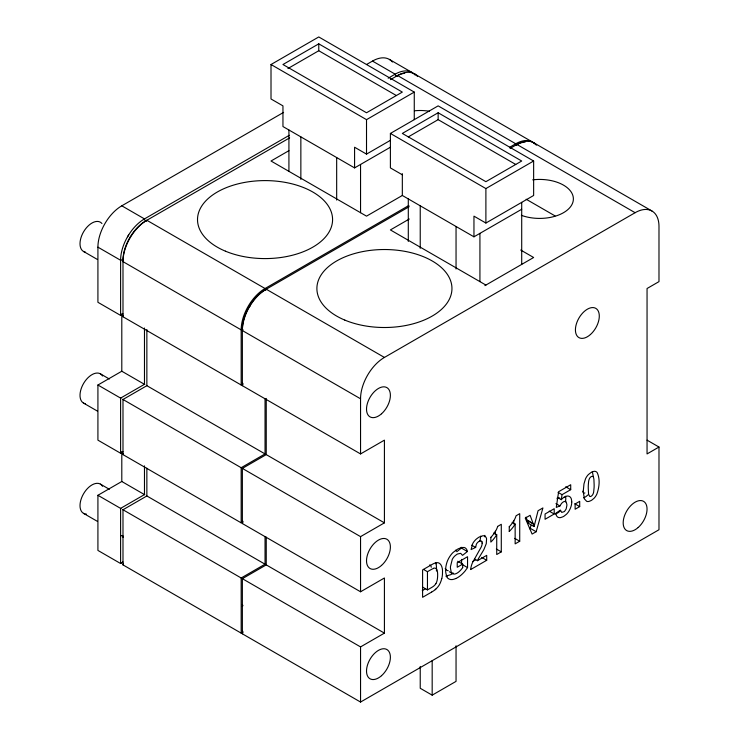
<?xml version="1.0" encoding="UTF-8"?>
<svg xmlns="http://www.w3.org/2000/svg" width="739" height="739" viewBox="0 0 739 739"><rect width="100%" height="100%" fill="white"/><g stroke="black" fill="none" stroke-linecap="round" stroke-linejoin="round"><path stroke-width="1.11" d="M474.466 558.98L477.449 560.698A11.048 6.374 -60 0 1 478.576 558.388L482.225 552.384A40.045 23.121 -60 0 0 483.916 549.493L486.253 543.71L486.576 538.86A8.535 4.924 -60 0 0 485.357 536.542L484.673 536.08A9.145 5.275 -60 0 0 482.927 535.757L479.509 536.884A18.124 10.466 -60 0 0 478.281 537.613L476.433 538.999A11.251 6.494 -60 0 0 473.653 542.075A7.547 4.36 -60 0 0 472.683 543.701L471.085 549.585L475.648 547.442L476.35 544.301A3.335 1.921 -60 0 1 476.646 543.728A4.517 2.605 -60 0 1 478.623 541.687A7.02 4.055 -60 0 1 479.334 541.244M557.317 497.384L561.289 499.684L562.046 494.668L570.711 489.671L570.711 484.729L558.629 491.712L556.264 507.416L559.931 505.938L561.344 503.721A5.764 3.325 -60 0 1 563.774 501.689A4.637 2.679 -60 0 1 565.926 501.661A4.351 2.513 -60 0 1 566.24 502.021L566.878 504.598A14.586 8.415 -60 0 1 566.859 505.568L566.148 508.995L564.43 511.545L561.732 512.423L560.393 510.086L555.82 513.282L556.236 515.083A9.893 5.709 -60 0 0 560.661 517.586L562.841 516.81A15.658 9.044 -60 0 0 564.143 516.081L566.462 514.242A10.041 5.801 -60 0 0 568.781 511.37L569.751 509.651A12.545 7.242 -60 0 0 571.755 501.993M528.699 520.57L528.2 522.778M526.066 517.115L528.117 523.138L534.085 526.584L533.188 523.702L530.103 515.323L525.244 518.131L532.108 534.075L536.163 531.738L542.925 507.924L538.066 510.723L534.168 526.223M123.404 315.729L123.256 316.209A3.325 2.716 -60 0 1 122.988 316.772L241.173 385.01L243.159 383.855M123.404 453.58L123.256 454.06A3.325 2.716 -60 0 1 122.988 454.624L241.173 522.852L243.159 521.706M123.404 563.848L123.256 564.337A3.325 2.716 -60 0 1 122.988 564.892L241.173 633.129L243.168 631.974M242.78 384.649L242.623 385.148A3.325 2.716 -60 0 1 242.364 385.693L360.549 453.931L384.419 440.148L384.419 522.852L360.549 536.634L242.364 468.406L242.364 523.545L360.549 591.773L384.419 577.99L384.419 633.129L360.549 646.911L242.364 578.683L242.364 633.822L360.549 702.05L658.985 529.743L658.985 447.04L647.068 440.158M242.78 522.501L242.651 522.926A3.325 2.716 -60 0 1 242.364 523.545M242.78 632.778L242.651 633.203A3.325 2.716 -60 0 1 242.364 633.822M529.429 528.727L530.196 528.293L531.036 525.309M479.99 541.271L480.701 536.126M249.357 307.027L250.447 305.207M127.588 236.729L128.688 234.91M462.679 567.58L462.679 564.125L457.229 567.266L457.229 562.675L467.547 556.716L467.547 567.589L465.164 570.924A25.994 15.011 -60 0 1 463.224 573.067A22.041 12.72 -60 0 1 457.866 577.464A23.066 13.32 -60 0 1 456.591 578.157L455.714 578.582M587.985 494.899L586.073 496.497A13.173 7.602 -60 0 1 584.789 497.264L583.551 497.8M121.335 452.323L120.947 452.73A3.325 2.716 -60 0 0 120.596 453.238L97.917 440.148L97.917 385.01L121.796 371.227L144.807 384.511M121.335 562.591L120.947 563.007A3.325 2.716 -60 0 0 120.596 563.515L97.917 550.426L97.917 495.287L121.796 481.495L144.807 494.788M435.853 589.066L435.225 589.63M121.335 314.472L120.947 314.879A3.325 2.716 -60 0 0 120.596 315.396L97.917 302.297L97.917 247.159A33.763 19.491 -60 0 1 121.796 205.811L283.591 112.393M560.051 511.203L558.176 512.635A15.658 9.044 -60 0 1 556.864 513.365L555.377 513.965M456.868 551.673L461.432 548.079L461.219 547.285M447.086 576.614A20.498 11.833 -60 0 1 447.15 561.714A15.122 8.729 -60 0 1 451.668 553.982A13.08 7.556 -60 0 1 453.201 552.375L456.905 549.585A27.749 16.018 -60 0 1 458.402 548.754L461.672 547.507L464.212 547.497A11.519 6.651 -60 0 1 466.937 550.019L467.399 551.525L462.531 555.359L460.665 553.326L457.487 554.019A12.757 7.362 -60 0 0 456.48 554.638L454.753 556.033A8.434 4.868 -60 0 0 452.286 559.321L450.457 566.647A24.756 14.29 -60 0 0 450.476 568.374L451.169 571.94L452.776 573.75A8.378 4.84 -60 0 0 455.381 573.88L456.416 573.482A11.464 6.614 -60 0 0 459.935 570.887A14.595 8.425 -60 0 0 462.688 567.589M390.395 147.227L354.581 167.901L282.954 126.545L282.954 105.871L271.01 98.98L271.01 64.515L318.768 36.95L414.265 92.089L414.265 119.653M318.768 43.841L282.954 64.515L366.516 112.762L402.33 92.089L318.768 43.841L318.768 50.732L396.363 95.534M287.924 68.542L318.768 50.732M366.489 64.533L372.484 61.078A33.763 19.491 -60 0 1 392.464 62.021M289.3 135.292L144.475 218.901A33.735 19.482 -60 0 0 120.605 260.257L120.596 315.396L122.591 314.251M388.178 78.205L395.162 74.168A33.745 19.482 -60 0 1 415.013 74.962M289.623 137.86L145.666 220.97A32.054 18.503 -60 0 0 122.997 260.257L122.988 316.772M390.488 79.627L397.554 75.544A33.745 19.482 -60 0 1 417.563 76.533M288.921 150.673L271.01 161.01L366.516 216.148L402.33 195.475L473.958 236.822L521.706 209.257M271.01 64.515L366.516 119.653L414.265 92.089M402.33 174.792L390.395 167.901L390.395 133.436L438.144 105.871L533.641 161.01L533.641 195.475L485.892 223.039L473.958 216.148L473.958 236.822M354.581 167.901L354.581 147.227L366.516 154.118L390.395 140.336M438.144 112.762L402.33 133.436L485.892 181.683L521.706 161.01L438.144 112.762L438.144 119.653L515.739 164.455M408.297 136.891L438.144 119.653M241.173 385.01L241.173 329.871A33.763 19.491 -60 0 1 265.042 288.515L408.87 205.479M509.744 147.237L515.739 143.782A33.763 19.491 -60 0 1 535.72 144.724M242.364 385.693L242.364 329.178A32.054 18.503 -60 0 1 265.042 289.9L409.212 206.661M510.076 148.428L516.931 144.465A33.745 19.482 -60 0 1 536.671 145.14M409.295 219.021L390.395 229.931L485.892 285.069M390.395 133.436L485.892 188.574L533.641 161.01M122.591 452.092L120.596 453.238L120.596 398.099L144.475 384.317L144.475 328.033M484.895 285.642L533.641 257.505L520.709 250.031M360.549 453.931L360.549 398.792A33.763 19.491 -60 0 1 384.419 357.436L635.115 212.703A33.763 19.491 -60 0 1 658.985 226.485L658.985 281.624L647.05 288.515L647.05 453.931L658.985 447.04M122.656 399.291L241.173 467.713L265.042 453.931L265.042 398.792M242.364 468.406L266.243 454.614L384.419 522.852M122.591 562.361L120.596 563.515L120.596 508.377L144.475 494.594L144.475 465.875M122.656 509.568L241.173 577.99L265.042 564.208L265.042 536.634M242.364 578.683L266.243 564.892L384.419 633.129M497.587 526.436L501.291 524.302L501.291 551.867L496.728 554.509L496.728 534.694L493.744 532.976M423.475 569.399L427.456 571.69L430.966 569.686A39.5 22.807 -60 0 1 432.527 568.864L433.423 568.485M554.204 514.002L545.068 519.277L545.068 514.002L554.204 508.728L554.204 514.002L549.225 511.129M422.265 590.609L425.646 588.65M472.701 561.483L475.713 559.746M477.449 560.698L486.705 555.359L486.705 560.291L470.641 569.566A15.778 9.108 -60 0 1 472.055 563.783A14.946 8.628 -60 0 1 472.572 562.518L481.181 547.072A7.335 4.231 -60 0 0 482.188 543.257M422.486 587.034L427.456 589.907L431.04 587.828A27.823 16.064 -60 0 0 433.276 586.433L433.83 585.99A6.475 3.741 -60 0 0 435.899 583.644M431.613 592.096L422.597 597.306L422.597 569.908L431.354 564.855A39.86 23.011 -60 0 1 433.673 563.608L435.456 562.878A10.161 5.866 -60 0 1 435.871 562.767C441.257 561.428 442.883 568.374 442.485 572.383A22.641 13.071 -60 0 1 441.811 578.619M509.273 526.731A19.463 11.242 -60 0 0 513.097 521.845A12.184 7.03 -60 0 0 516.062 515.794L519.72 513.66L519.72 541.234L515.148 543.867L515.148 524.062L512.164 522.344M579.699 506.603L575.127 509.236L575.127 503.961L579.699 501.328L579.699 506.603L574.73 503.73M420.232 666.439L420.232 688.268L432.176 695.159L456.046 681.376L456.046 645.766M445.811 576.134L450.624 574.711A23.066 13.32 -60 0 0 451.529 574.212A22.041 12.72 -60 0 0 453.34 573.048M389.37 59.406L412.048 72.496M532.616 142.11L414.44 73.872L415.466 74.547M651.992 211.031L533.817 142.793L534.842 143.468M372.484 61.078L395.162 74.168A1.69 0.979 60 0 0 396.363 76.237A32.054 18.503 -60 0 1 404.704 73.263M515.739 143.782L397.554 75.544A1.69 0.979 60 0 1 396.363 76.237M635.115 212.703L516.931 144.465A1.69 0.979 60 0 1 516.579 145.241M526.168 199.234L555.017 215.89M121.796 205.811L144.475 218.901A1.69 0.979 60 0 0 145.666 220.97A1.69 0.979 60 0 0 146.858 220.287L265.042 288.515M265.042 289.891A1.69 0.979 60 0 0 266.243 289.208L384.419 357.436M565.732 486.798L570.711 489.671M558.065 492.368L562.046 494.668M555.95 503.638L559.931 505.938M97.917 247.159L120.596 260.257A1.69 0.979 0 0 1 123.265 260.47M146.858 220.287A33.745 19.482 -60 0 0 131.08 236.286L129.981 238.106A33.726 19.473 -60 0 0 122.988 261.634L241.173 329.871M266.216 289.235A33.726 19.473 -60 0 0 242.374 330.555L360.549 398.792M83.507 251.445L97.437 259.491M527.221 520.256L533.188 523.702M528.561 521.171L534.528 524.616M530.196 528.293L536.163 531.738M514.741 538.361L519.72 541.234M496.322 548.994L501.291 551.867M471.667 545.142L475.648 547.442M481.726 557.418L486.705 560.291M461.432 548.079L467.399 551.525M457.709 561.252L462.679 564.125M462.568 564.716L467.547 567.589M146.534 385.509L265.042 453.931M449.312 571.737L452.296 573.464M100.393 373.832L109.344 379.005M97.917 385.01L120.928 398.293M83.507 403.078L97.437 411.115M146.534 495.786L265.042 564.208M100.393 484.11L109.344 489.283M97.917 495.287L120.928 508.571M83.507 513.356L97.437 521.392M455.464 550.222L456.166 550.989M583.413 492.784L584.401 498.908L586.692 501.338A9.385 5.422 -60 0 0 589.131 501.365L590.757 500.709A13.173 7.602 -60 0 0 592.041 499.943L593.962 498.345A8.702 5.025 -60 0 0 596.133 495.472A9.625 5.561 -60 0 0 596.927 493.911C599.301 487.269 600.253 479.223 597.214 472.683A10.263 5.93 -60 0 0 596.41 471.888L595.865 471.584A8.72 5.034 -60 0 0 593.962 471.343L591.191 472.397L588.429 474.53A8.702 5.025 -60 0 0 586.258 477.394A9.644 5.57 -60 0 0 585.464 478.964L583.976 483.879L583.394 489.939A55.36 31.962 -60 0 0 583.413 492.784L583.764 493.015A3.27 1.884 -60 0 0 584.918 492.931M593.038 476.71L592.743 476.452A3.252 1.875 -60 0 0 589.722 478.115L589.149 479.306A7.935 4.582 -60 0 0 588.771 480.683A11.538 6.66 -60 0 0 588.604 481.532L588.29 485.338A82.066 47.379 -60 0 0 588.253 488.146L588.567 494.179L589.731 496.46A3.27 1.884 -60 0 0 592.669 494.751L593.241 493.56A7.935 4.582 -60 0 0 593.666 491.962L594.101 487.555A81.835 47.25 -60 0 0 594.138 484.747L593.907 479.26L592.29 471.528M583.247 492.543L582.701 491.186M445.201 568.494L446.809 570.305A8.378 4.84 -60 0 0 448.167 570.619M481.976 541.983L482.133 543.285M436.01 563.783L435.927 563.478A14.882 8.591 -60 0 0 435.631 562.656M565.566 496.275L565.741 497.578A15.362 8.868 -60 0 1 565.769 498.982A12.545 7.242 -60 0 1 565.353 502.012M521.706 202.366L521.706 264.396M513.744 520.552L513.744 523.997M509.254 526.685L509.254 531.443M495.324 531.193L495.324 534.639M490.825 537.318L490.825 542.084A22.484 12.979 -60 0 0 496.737 534.713M485.892 188.574L485.892 223.039M484.858 535.359L484.858 536.847M479.925 233.376L479.925 281.624M461.579 559.386L461.579 564.143M456.046 226.485L456.046 268.987M432.176 660.694L432.176 695.159M427.456 571.69L427.456 589.907M420.232 205.811L420.232 248.313M408.297 198.92L408.297 241.422M402.33 173.647L402.33 195.475M366.516 119.653L366.516 154.118M360.549 164.455L360.549 212.703M360.549 536.634L360.549 591.773M360.549 646.911L360.549 702.05M336.67 157.564L336.67 200.066M300.856 136.891L300.856 179.392M288.921 129.999L288.921 171.346M266.243 398.45L266.243 454.614M266.243 537.096L266.243 564.892M241.173 467.713L241.173 522.852M241.173 577.99L241.173 633.129M146.858 329.529L146.858 385.693L122.988 399.485L122.988 454.624M146.858 468.175L146.858 495.971L122.988 509.762L122.988 564.892M121.796 313.789L121.796 371.227M121.796 451.631L121.796 481.495M123.468 261.052A1.69 0.979 0 0 1 122.988 261.634M123.468 536.736A1.69 0.979 0 0 1 122.988 537.327M120.596 535.951A1.69 0.979 0 0 1 123.09 536.015M122.656 451.723A1.801 1.469 -60 0 1 123.016 451.778M122.656 313.881A1.801 1.469 -60 0 1 123.016 313.927M122.656 562A1.801 1.469 -60 0 1 123.016 562.046M85.419 252.138A16.886 9.746 -60 0 1 83.507 231.954A16.886 9.746 -60 0 1 101.936 223.511M86.463 514.141A16.886 9.746 -60 0 1 83.507 493.855A16.886 9.746 -60 0 1 102.555 486.28M85.419 403.762A16.886 9.746 -60 0 1 83.95 382.839A16.886 9.746 -60 0 1 102.555 376.003M414.45 110.785A33.763 19.491 0 0 1 429.377 111.229M532.69 179.836A33.763 19.491 0 0 1 572.817 202.449A33.763 19.491 0 0 1 521.374 215.326M242.42 520.709A1.801 1.469 -60 0 1 242.641 520.995M242.42 382.867A1.801 1.469 -60 0 1 242.641 383.153M242.845 329.973A1.69 0.979 0 0 1 242.364 330.555M242.364 329.178A1.69 0.979 0 0 1 242.78 329.576M242.42 630.986A1.801 1.469 -60 0 1 242.641 631.272M242.845 605.657A1.69 0.979 0 0 1 242.364 606.248M242.364 604.871A1.69 0.979 0 0 1 242.78 605.259M516.173 145.315A1.69 0.979 60 0 1 515.739 145.158A32.054 18.503 -60 0 1 525.152 142.091M436.047 563.746A28.433 16.415 -60 0 1 436.481 569.372A22.641 13.071 -60 0 1 436.435 571.007M429.728 564.882A7.288 4.203 -60 0 1 431.031 566.314M431.225 567.062A9.348 5.395 -60 0 1 431.28 567.256M435.225 589.667A24.341 14.059 -60 0 1 431.613 592.059M435.844 589.02A12.249 7.067 -60 0 0 439.252 584.965A15.103 8.72 -60 0 0 441.719 578.637M433.47 568.236A7.288 4.203 -60 0 1 437.183 570.277A9.348 5.395 -60 0 1 437.257 570.711L437.534 572.485A30.022 17.33 -60 0 1 437.368 579.117L437.137 580.254A9.302 5.367 -60 0 1 436.352 582.766L436.158 583.136A3.991 2.3 -60 0 1 435.881 583.634M455.723 578.508A15.454 8.923 -60 0 1 446.781 576.983M479.334 541.271A4.148 2.393 -60 0 1 482.077 541.881M494.677 532.477A19.463 11.242 -60 0 1 490.853 537.373M497.643 526.436A12.184 7.03 -60 0 1 494.696 532.486M515.166 524.071A22.484 12.979 -60 0 1 509.245 531.433M559.829 498.151A4.573 2.642 -60 0 0 557.806 498.234A5.727 3.307 -60 0 0 556.947 498.751M561.298 499.693A10.429 6.023 -60 0 1 564.236 497.144M571.737 501.993A15.362 8.868 -60 0 0 571.709 501.024L571.33 498.964A10.411 6.014 -60 0 0 569.621 496.59A11.353 6.559 -60 0 0 569.067 496.312L568.79 496.211A9.635 5.561 -60 0 0 565.547 496.479L565.178 496.645A11.205 6.466 -60 0 0 564.236 497.153M225.423 251.168A67.526 38.991 0 0 0 332.217 223.621A67.526 38.991 0 0 0 237.496 183.993A67.526 38.991 0 0 0 225.423 251.168M344.799 320.089A67.526 38.991 0 0 0 451.594 292.542A67.526 38.991 0 0 0 356.882 252.914A67.526 38.991 0 0 0 344.799 320.089M381.546 675.677A16.886 9.746 -60 0 0 386.894 649.526A16.886 9.746 -60 0 0 366.923 667.234A16.886 9.746 -60 0 0 381.546 675.677M381.546 565.4A16.886 9.746 -60 0 0 386.894 539.248A16.886 9.746 -60 0 0 366.923 556.957A16.886 9.746 -60 0 0 381.546 565.4M381.546 413.766A16.886 9.746 -60 0 0 386.894 387.615A16.886 9.746 -60 0 0 366.923 405.323A16.886 9.746 -60 0 0 381.546 413.766M590.452 334.508A16.886 9.746 -60 0 0 595.8 308.357A16.886 9.746 -60 0 0 575.829 326.065A16.886 9.746 -60 0 0 590.452 334.508M638.2 527.489A16.886 9.746 -60 0 0 643.558 501.338A16.886 9.746 -60 0 0 623.587 519.055A16.886 9.746 -60 0 0 638.2 527.489"/></g></svg>
